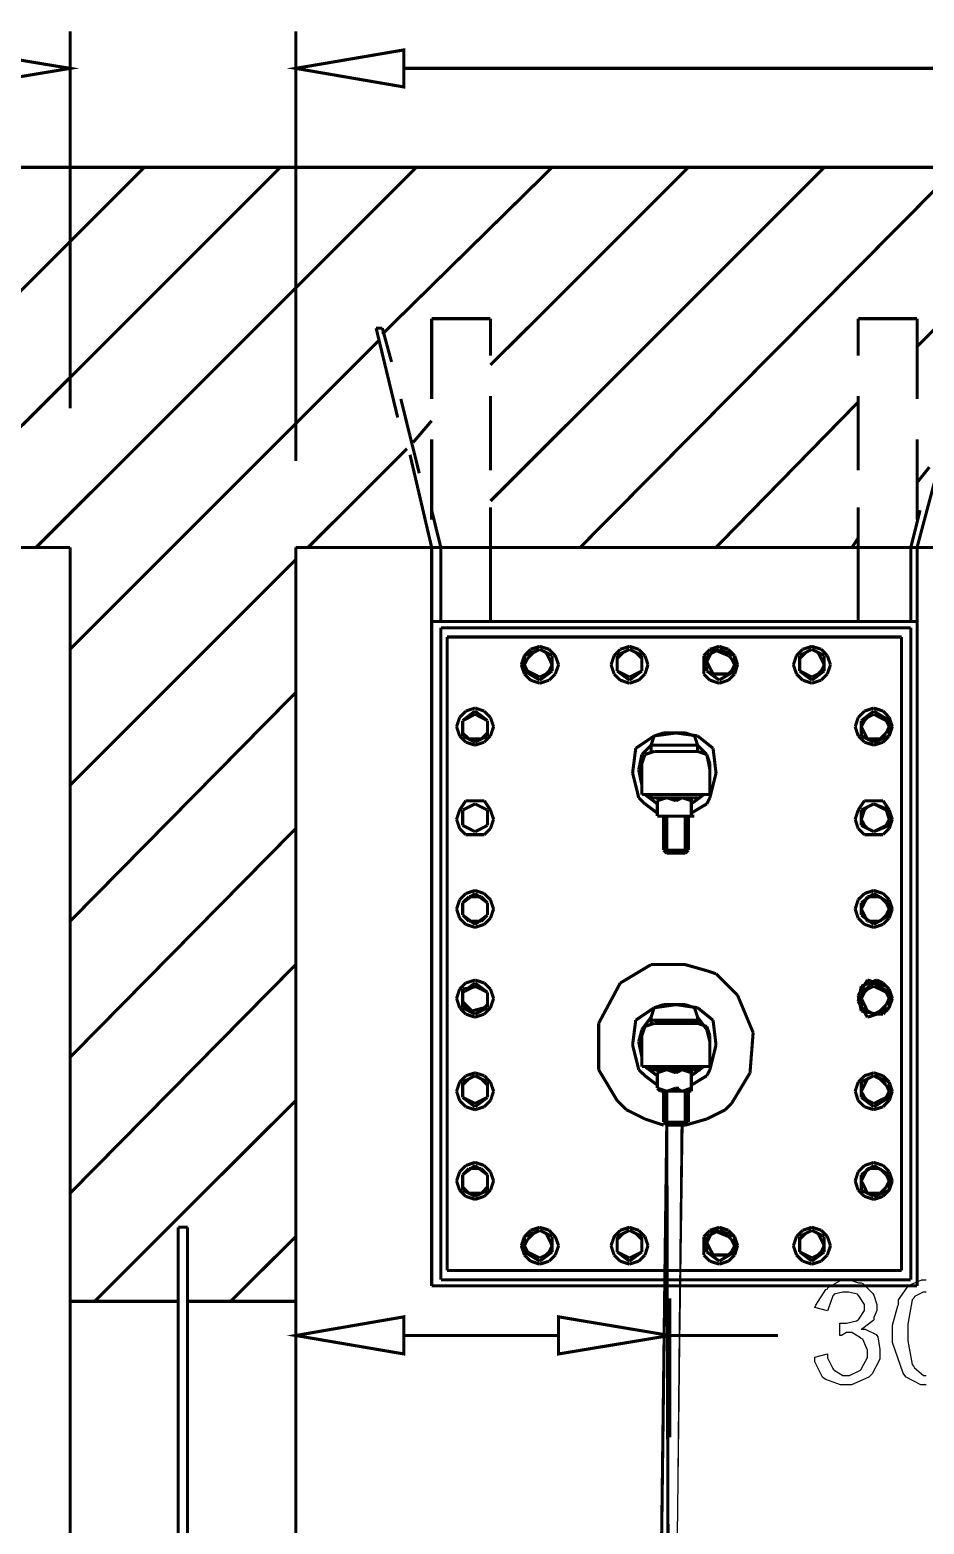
# Model space of a CAD drawing. Header units: metres. Extents: x -593 to 248, y 430 to 1024.
# Drawn here: x -494.22 to -481.96, y 629.73 to 650.23 of the extents above; entities that cross this region are included whole.
import ezdxf

# ---------------------------------------------------------------- set-up
doc = ezdxf.new("R2010")
doc.units = ezdxf.units.M
doc.header["$MEASUREMENT"] = 0
for name, color, linetype in [('C00-00-00-BLACK', 7, 'Continuous'), ('C00-00-FF', 5, 'Continuous'), ('C00-7E-FF', 150, 'Continuous'), ('CFF-00-00', 1, 'Continuous'), ('CFF-7E-00', 30, 'Continuous')]:
    doc.layers.add(name, color=color, linetype=linetype)

msp = doc.modelspace()

# ---------------------------------------------------------------- linework, layer by layer
at = {"layer": 'C00-00-00-BLACK', "const_width": 0.0423}
for points in [[(-534.175, 648.342), (-443.841, 648.342)], [(-497.872, 643.129), (-492.655, 648.342)], [(-496.006, 643.129), (-490.789, 648.342)], [(-494.139, 643.129), (-488.923, 648.342)], [(-489.389, 646.054), (-487.059, 648.342)], [(-487.905, 645.631), (-485.19, 648.342)], [(-487.905, 643.765), (-483.326, 648.342)], [(-486.674, 643.129), (-481.502, 648.342)], [(-482.052, 645.884), (-480.188, 647.75)], [(-488.712, 645.165), (-488.712, 646.266)], [(-488.712, 646.266), (-487.905, 646.266)], [(-487.905, 645.757), (-487.905, 646.266)], [(-482.86, 645.757), (-482.86, 646.266)], [(-482.86, 646.266), (-482.052, 646.266)], [(-482.052, 645.165), (-482.052, 646.266)], [(-489.178, 644.911), (-489.474, 646.137)], [(-489.389, 646.137), (-489.474, 646.137)], [(-489.262, 645.673), (-489.389, 646.137)], [(-493.673, 641.731), (-489.432, 645.97)], [(-488.882, 644.146), (-489.135, 645.165)], [(-487.905, 644.188), (-487.905, 645.207)], [(-484.81, 643.129), (-482.86, 645.122)], [(-482.86, 644.188), (-482.86, 645.207)], [(-488.966, 644.569), (-488.712, 644.866)], [(-490.407, 643.129), (-489.051, 644.484)], [(-488.712, 643.511), (-488.712, 644.612)], [(-482.052, 643.511), (-482.052, 644.612)], [(-488.712, 643.129), (-489.009, 644.4)], [(-482.052, 643.129), (-481.713, 644.4)], [(-482.052, 644.019), (-481.883, 644.23)], [(-488.586, 643.129), (-488.712, 643.638)], [(-487.905, 643.129), (-487.905, 643.68)], [(-482.86, 643.129), (-482.86, 643.68)], [(-482.138, 643.129), (-482.01, 643.638)], [(-482.944, 643.129), (-482.86, 643.257)], [(-528.961, 643.129), (-493.673, 643.129)], [(-493.673, 627.446), (-493.673, 643.129)], [(-490.577, 627.403), (-490.577, 643.129)], [(-490.577, 643.129), (-449.057, 643.129)], [(-488.712, 643.129), (-488.712, 632.999)], [(-488.586, 643.129), (-488.586, 642.111)], [(-487.905, 643.129), (-487.905, 642.111)], [(-482.86, 643.129), (-482.86, 642.111)], [(-482.138, 643.129), (-482.138, 642.111)], [(-482.052, 643.129), (-482.052, 632.999)], [(-493.673, 639.865), (-490.577, 642.961)], [(-488.712, 642.111), (-482.052, 642.111)], [(-488.586, 642.027), (-488.586, 633.083)], [(-488.586, 642.027), (-482.138, 642.027)], [(-482.138, 642.027), (-482.138, 633.083)], [(-488.5, 633.21), (-488.5, 641.9)], [(-488.5, 641.9), (-482.265, 641.9)], [(-487.228, 641.772), (-487.355, 641.731)], [(-487.1, 641.731), (-487.228, 641.772)], [(-485.998, 641.772), (-486.124, 641.731)], [(-485.871, 641.731), (-485.998, 641.772)], [(-484.767, 641.772), (-484.894, 641.731)], [(-484.64, 641.731), (-484.767, 641.772)], [(-483.495, 641.772), (-483.622, 641.731)], [(-483.367, 641.731), (-483.495, 641.772)], [(-482.265, 633.21), (-482.265, 641.9)], [(-487.439, 641.645), (-487.482, 641.518)], [(-487.228, 641.731), (-487.439, 641.645)], [(-487.355, 641.731), (-487.439, 641.645)], [(-487.439, 641.645), (-487.439, 641.434)], [(-487.397, 641.604), (-487.439, 641.518)], [(-487.312, 641.688), (-487.397, 641.604)], [(-487.228, 641.731), (-487.312, 641.688)], [(-487.059, 641.645), (-487.228, 641.731)], [(-487.143, 641.688), (-487.228, 641.731)], [(-487.1, 641.604), (-487.143, 641.688)], [(-487.016, 641.645), (-487.1, 641.731)], [(-487.059, 641.518), (-487.1, 641.604)], [(-487.059, 641.434), (-487.059, 641.645)], [(-486.97, 641.518), (-487.016, 641.645)], [(-486.208, 641.645), (-486.251, 641.518)], [(-486.124, 641.731), (-486.208, 641.645)], [(-485.998, 641.731), (-486.167, 641.645)], [(-486.082, 641.688), (-486.167, 641.604)], [(-486.167, 641.645), (-486.167, 641.434)], [(-486.167, 641.604), (-486.167, 641.518)], [(-485.998, 641.731), (-486.082, 641.688)], [(-485.912, 641.688), (-485.998, 641.731)], [(-485.828, 641.645), (-485.998, 641.731)], [(-485.828, 641.604), (-485.912, 641.688)], [(-485.785, 641.645), (-485.871, 641.731)], [(-485.828, 641.434), (-485.828, 641.645)], [(-485.828, 641.518), (-485.828, 641.604)], [(-485.744, 641.518), (-485.785, 641.645)], [(-484.894, 641.731), (-484.979, 641.645)], [(-484.979, 641.645), (-484.979, 641.518)], [(-484.767, 641.731), (-484.937, 641.645)], [(-484.851, 641.731), (-484.937, 641.561)], [(-484.937, 641.645), (-484.937, 641.434)], [(-484.937, 641.561), (-484.851, 641.392)], [(-484.64, 641.645), (-484.851, 641.731)], [(-484.555, 641.645), (-484.767, 641.731)], [(-484.555, 641.645), (-484.64, 641.731)], [(-484.598, 641.604), (-484.64, 641.645)], [(-484.555, 641.518), (-484.598, 641.604)], [(-484.555, 641.434), (-484.555, 641.645)], [(-484.514, 641.518), (-484.555, 641.645)], [(-483.706, 641.645), (-483.749, 641.518)], [(-483.622, 641.731), (-483.706, 641.645)], [(-483.495, 641.731), (-483.663, 641.645)], [(-483.579, 641.688), (-483.663, 641.604)], [(-483.663, 641.645), (-483.663, 641.434)], [(-483.663, 641.604), (-483.663, 641.518)], [(-483.495, 641.731), (-483.579, 641.688)], [(-483.41, 641.688), (-483.495, 641.731)], [(-483.326, 641.645), (-483.495, 641.731)], [(-483.367, 641.604), (-483.41, 641.688)], [(-483.283, 641.645), (-483.367, 641.731)], [(-483.326, 641.518), (-483.367, 641.604)], [(-483.326, 641.434), (-483.326, 641.645)], [(-483.24, 641.518), (-483.283, 641.645)], [(-487.482, 641.518), (-487.439, 641.392)], [(-487.439, 641.518), (-487.397, 641.434)], [(-487.439, 641.434), (-487.228, 641.308)], [(-487.439, 641.392), (-487.355, 641.308)], [(-487.397, 641.434), (-487.312, 641.392)], [(-487.312, 641.392), (-487.228, 641.349)], [(-487.228, 641.308), (-487.059, 641.434)], [(-487.228, 641.349), (-487.143, 641.392)], [(-487.143, 641.392), (-487.1, 641.434)], [(-487.1, 641.434), (-487.059, 641.518)], [(-487.1, 641.308), (-487.016, 641.392)], [(-487.016, 641.392), (-486.97, 641.518)], [(-486.251, 641.518), (-486.208, 641.392)], [(-486.208, 641.392), (-486.124, 641.308)], [(-486.167, 641.518), (-486.167, 641.434)], [(-486.167, 641.434), (-486.082, 641.392)], [(-486.167, 641.434), (-485.998, 641.308)], [(-486.082, 641.392), (-485.998, 641.349)], [(-485.998, 641.308), (-485.828, 641.434)], [(-485.998, 641.349), (-485.912, 641.392)], [(-485.912, 641.392), (-485.828, 641.434)], [(-485.871, 641.308), (-485.785, 641.392)], [(-485.828, 641.434), (-485.828, 641.518)], [(-485.785, 641.392), (-485.744, 641.518)], [(-484.979, 641.518), (-484.979, 641.392)], [(-484.979, 641.392), (-484.894, 641.308)], [(-484.937, 641.434), (-484.767, 641.308)], [(-484.851, 641.392), (-484.64, 641.392)], [(-484.767, 641.308), (-484.555, 641.434)], [(-484.64, 641.392), (-484.598, 641.434)], [(-484.64, 641.308), (-484.555, 641.392)], [(-484.598, 641.434), (-484.555, 641.518)], [(-484.555, 641.392), (-484.514, 641.518)], [(-483.749, 641.518), (-483.706, 641.392)], [(-483.706, 641.392), (-483.622, 641.308)], [(-483.663, 641.518), (-483.663, 641.434)], [(-483.663, 641.434), (-483.579, 641.392)], [(-483.663, 641.434), (-483.495, 641.308)], [(-483.579, 641.392), (-483.495, 641.349)], [(-483.495, 641.308), (-483.326, 641.434)], [(-483.495, 641.349), (-483.41, 641.392)], [(-483.41, 641.392), (-483.367, 641.434)], [(-483.367, 641.434), (-483.326, 641.518)], [(-483.367, 641.308), (-483.283, 641.392)], [(-483.283, 641.392), (-483.24, 641.518)], [(-493.673, 638), (-490.577, 641.138)], [(-487.355, 641.308), (-487.228, 641.265)], [(-487.228, 641.265), (-487.1, 641.308)], [(-486.124, 641.308), (-485.998, 641.265)], [(-485.998, 641.265), (-485.871, 641.308)], [(-484.894, 641.308), (-484.767, 641.265)], [(-484.767, 641.265), (-484.64, 641.308)], [(-483.622, 641.308), (-483.495, 641.265)], [(-483.495, 641.265), (-483.367, 641.308)], [(-488.328, 640.796), (-488.37, 640.669)], [(-488.244, 640.883), (-488.328, 640.796)], [(-488.117, 640.883), (-488.286, 640.753)], [(-488.201, 640.796), (-488.286, 640.753)], [(-488.286, 640.753), (-488.286, 640.669)], [(-488.286, 640.753), (-488.286, 640.543)], [(-488.117, 640.926), (-488.244, 640.883)], [(-488.117, 640.842), (-488.201, 640.796)], [(-487.99, 640.883), (-488.117, 640.926)], [(-487.947, 640.753), (-488.117, 640.883)], [(-488.031, 640.796), (-488.117, 640.842)], [(-487.947, 640.753), (-488.031, 640.796)], [(-487.905, 640.796), (-487.99, 640.883)], [(-487.947, 640.669), (-487.947, 640.753)], [(-487.947, 640.543), (-487.947, 640.753)], [(-487.862, 640.669), (-487.905, 640.796)], [(-482.86, 640.796), (-482.901, 640.669)], [(-482.774, 640.883), (-482.86, 640.796)], [(-482.645, 640.883), (-482.817, 640.753)], [(-482.774, 640.753), (-482.817, 640.669)], [(-482.817, 640.753), (-482.817, 640.543)], [(-482.645, 640.926), (-482.774, 640.883)], [(-482.733, 640.796), (-482.774, 640.753)], [(-482.645, 640.842), (-482.733, 640.796)], [(-482.518, 640.883), (-482.645, 640.926)], [(-482.434, 640.753), (-482.645, 640.883)], [(-482.561, 640.796), (-482.645, 640.842)], [(-482.475, 640.753), (-482.561, 640.796)], [(-482.434, 640.796), (-482.518, 640.883)], [(-482.434, 640.669), (-482.475, 640.753)], [(-482.391, 640.669), (-482.434, 640.796)], [(-482.434, 640.543), (-482.434, 640.753)], [(-488.37, 640.669), (-488.328, 640.543)], [(-488.328, 640.543), (-488.244, 640.457)], [(-488.286, 640.669), (-488.286, 640.584)], [(-488.286, 640.584), (-488.201, 640.5)], [(-488.286, 640.543), (-488.117, 640.457)], [(-488.117, 640.457), (-487.947, 640.543)], [(-488.031, 640.5), (-487.947, 640.584)], [(-487.99, 640.457), (-487.905, 640.543)], [(-487.947, 640.584), (-487.947, 640.669)], [(-487.905, 640.543), (-487.862, 640.669)], [(-485.659, 640.543), (-485.912, 640.373)], [(-485.659, 640.543), (-485.701, 640.416)], [(-485.36, 640.584), (-485.659, 640.543)], [(-485.529, 640.584), (-485.659, 640.543)], [(-485.529, 640.584), (-485.233, 640.584)], [(-485.063, 640.543), (-485.36, 640.584)], [(-485.106, 640.543), (-485.233, 640.584)], [(-485.063, 640.416), (-485.106, 640.543)], [(-484.851, 640.373), (-485.063, 640.543)], [(-482.901, 640.669), (-482.86, 640.543)], [(-482.86, 640.543), (-482.774, 640.457)], [(-482.817, 640.669), (-482.774, 640.584)], [(-482.817, 640.543), (-482.645, 640.457)], [(-482.774, 640.584), (-482.733, 640.5)], [(-482.645, 640.457), (-482.434, 640.543)], [(-482.561, 640.5), (-482.475, 640.584)], [(-482.518, 640.457), (-482.434, 640.543)], [(-482.475, 640.584), (-482.434, 640.669)], [(-482.434, 640.543), (-482.391, 640.669)], [(-488.244, 640.457), (-488.117, 640.416)], [(-488.201, 640.5), (-488.117, 640.5)], [(-488.117, 640.5), (-488.031, 640.5)], [(-488.117, 640.416), (-487.99, 640.457)], [(-485.912, 640.373), (-485.955, 640.034)], [(-485.701, 640.416), (-485.828, 640.288)], [(-485.659, 640.33), (-485.785, 640.288)], [(-485.701, 640.416), (-485.063, 640.416)], [(-485.701, 640.33), (-485.701, 640.416)], [(-485.659, 640.33), (-485.063, 640.33)], [(-484.937, 640.288), (-485.063, 640.416)], [(-485.063, 640.33), (-485.063, 640.416)], [(-484.937, 640.288), (-485.063, 640.33)], [(-484.81, 640.034), (-484.851, 640.373)], [(-482.774, 640.457), (-482.645, 640.416)], [(-482.733, 640.5), (-482.645, 640.5)], [(-482.645, 640.5), (-482.561, 640.5)], [(-482.645, 640.416), (-482.518, 640.457)], [(-485.828, 640.288), (-485.871, 640.077)], [(-485.785, 640.288), (-485.828, 640.161)], [(-485.828, 639.738), (-485.828, 640.161)], [(-484.894, 640.161), (-484.937, 640.288)], [(-484.894, 640.077), (-484.937, 640.288)], [(-484.894, 639.738), (-484.894, 640.161)], [(-485.955, 640.034), (-485.871, 639.695)], [(-485.871, 640.077), (-485.828, 639.865)], [(-484.894, 639.865), (-484.894, 640.077)], [(-484.894, 639.695), (-484.81, 640.034)], [(-485.828, 639.738), (-484.894, 639.738)], [(-485.785, 639.738), (-485.616, 639.611)], [(-485.701, 639.695), (-485.701, 639.738)], [(-485.149, 639.611), (-484.979, 639.738)], [(-485.021, 639.695), (-485.021, 639.738)], [(-488.328, 639.526), (-488.37, 639.399)], [(-488.244, 639.654), (-488.328, 639.526)], [(-488.117, 639.611), (-488.286, 639.526)], [(-488.201, 639.568), (-488.286, 639.526)], [(-488.286, 639.526), (-488.286, 639.399)], [(-488.286, 639.526), (-488.286, 639.315)], [(-488.117, 639.654), (-488.244, 639.654)], [(-488.117, 639.611), (-488.201, 639.568)], [(-487.99, 639.654), (-488.117, 639.654)], [(-488.031, 639.568), (-488.117, 639.611)], [(-487.947, 639.526), (-488.117, 639.611)], [(-487.947, 639.526), (-488.031, 639.568)], [(-487.905, 639.526), (-487.99, 639.654)], [(-487.947, 639.399), (-487.947, 639.526)], [(-487.947, 639.315), (-487.947, 639.526)], [(-487.862, 639.399), (-487.905, 639.526)], [(-485.871, 639.695), (-485.785, 639.611)], [(-485.785, 639.611), (-485.616, 639.484)], [(-485.701, 639.695), (-485.021, 639.695)], [(-485.486, 639.695), (-485.616, 639.654)], [(-485.616, 639.654), (-485.574, 639.695)], [(-485.616, 639.442), (-485.616, 639.654)], [(-485.36, 639.654), (-485.486, 639.695)], [(-485.276, 639.695), (-485.36, 639.654)], [(-485.149, 639.654), (-485.276, 639.695)], [(-485.149, 639.695), (-485.149, 639.654)], [(-485.149, 639.654), (-485.149, 639.442)], [(-485.149, 639.484), (-484.937, 639.611)], [(-484.937, 639.611), (-484.894, 639.695)], [(-482.86, 639.526), (-482.901, 639.399)], [(-482.774, 639.654), (-482.86, 639.526)], [(-482.645, 639.611), (-482.817, 639.526)], [(-482.817, 639.526), (-482.817, 639.315)], [(-482.774, 639.526), (-482.817, 639.399)], [(-482.645, 639.654), (-482.774, 639.654)], [(-482.733, 639.568), (-482.774, 639.526)], [(-482.645, 639.611), (-482.733, 639.568)], [(-482.518, 639.654), (-482.645, 639.654)], [(-482.434, 639.526), (-482.645, 639.611)], [(-482.561, 639.568), (-482.645, 639.611)], [(-482.475, 639.526), (-482.561, 639.568)], [(-482.434, 639.526), (-482.518, 639.654)], [(-482.434, 639.399), (-482.475, 639.526)], [(-482.391, 639.399), (-482.434, 639.526)], [(-482.434, 639.315), (-482.434, 639.526)], [(-488.37, 639.399), (-488.328, 639.272)], [(-488.286, 639.399), (-488.286, 639.315)], [(-488.286, 639.315), (-488.201, 639.272)], [(-488.286, 639.315), (-488.117, 639.229)], [(-488.117, 639.229), (-487.947, 639.315)], [(-488.031, 639.272), (-487.947, 639.315)], [(-487.947, 639.315), (-487.947, 639.399)], [(-487.905, 639.272), (-487.862, 639.399)], [(-485.616, 639.442), (-485.486, 639.442)], [(-485.616, 639.442), (-485.574, 639.442)], [(-485.574, 639.442), (-485.149, 639.442)], [(-485.529, 638.976), (-485.529, 639.442)], [(-485.486, 639.442), (-485.36, 639.442)], [(-485.486, 638.976), (-485.486, 639.442)], [(-485.36, 639.442), (-485.276, 639.442)], [(-485.276, 639.442), (-485.149, 639.442)], [(-485.233, 638.976), (-485.233, 639.442)], [(-485.19, 638.976), (-485.19, 639.442)], [(-485.149, 639.442), (-485.106, 639.442)], [(-482.901, 639.399), (-482.86, 639.272)], [(-482.817, 639.399), (-482.774, 639.315)], [(-482.817, 639.315), (-482.645, 639.229)], [(-482.774, 639.315), (-482.733, 639.272)], [(-482.645, 639.229), (-482.434, 639.315)], [(-482.561, 639.272), (-482.475, 639.315)], [(-482.475, 639.315), (-482.434, 639.399)], [(-482.434, 639.272), (-482.391, 639.399)], [(-493.673, 636.134), (-490.577, 639.272)], [(-488.328, 639.272), (-488.244, 639.188)], [(-488.244, 639.188), (-488.117, 639.188)], [(-488.201, 639.272), (-488.117, 639.229)], [(-488.117, 639.229), (-488.031, 639.272)], [(-488.117, 639.188), (-487.99, 639.188)], [(-487.99, 639.188), (-487.905, 639.272)], [(-482.86, 639.272), (-482.774, 639.188)], [(-482.774, 639.188), (-482.645, 639.188)], [(-482.733, 639.272), (-482.645, 639.229)], [(-482.645, 639.229), (-482.561, 639.272)], [(-482.645, 639.188), (-482.518, 639.188)], [(-482.518, 639.188), (-482.434, 639.272)], [(-485.19, 638.976), (-485.529, 638.976)], [(-485.529, 638.976), (-485.486, 638.933)], [(-485.486, 638.933), (-485.233, 638.933)], [(-485.233, 638.933), (-485.19, 638.976)], [(-488.328, 638.297), (-488.37, 638.168)], [(-488.244, 638.381), (-488.328, 638.297)], [(-488.117, 638.381), (-488.286, 638.254)], [(-488.201, 638.338), (-488.286, 638.254)], [(-488.117, 638.423), (-488.244, 638.381)], [(-488.117, 638.338), (-488.201, 638.338)], [(-487.99, 638.381), (-488.117, 638.423)], [(-487.947, 638.254), (-488.117, 638.381)], [(-488.031, 638.338), (-488.117, 638.338)], [(-487.947, 638.254), (-488.031, 638.338)], [(-487.905, 638.297), (-487.99, 638.381)], [(-487.862, 638.168), (-487.905, 638.297)], [(-482.86, 638.297), (-482.901, 638.168)], [(-482.774, 638.381), (-482.86, 638.297)], [(-482.645, 638.381), (-482.817, 638.254)], [(-482.645, 638.423), (-482.774, 638.381)], [(-482.733, 638.338), (-482.774, 638.254)], [(-482.645, 638.338), (-482.733, 638.338)], [(-482.518, 638.381), (-482.645, 638.423)], [(-482.434, 638.254), (-482.645, 638.381)], [(-482.561, 638.338), (-482.645, 638.338)], [(-482.475, 638.254), (-482.561, 638.338)], [(-482.434, 638.297), (-482.518, 638.381)], [(-482.391, 638.168), (-482.434, 638.297)], [(-488.37, 638.168), (-488.328, 638.042)], [(-488.286, 638.254), (-488.286, 638.084)], [(-488.286, 638.254), (-488.286, 638.168)], [(-488.286, 638.168), (-488.286, 638.084)], [(-488.286, 638.084), (-488.117, 637.958)], [(-488.286, 638.084), (-488.201, 638)], [(-488.117, 637.958), (-487.947, 638.084)], [(-488.031, 638), (-487.947, 638.084)], [(-487.947, 638.084), (-487.947, 638.254)], [(-487.947, 638.168), (-487.947, 638.254)], [(-487.947, 638.084), (-487.947, 638.168)], [(-487.905, 638.042), (-487.862, 638.168)], [(-482.901, 638.168), (-482.86, 638.042)], [(-482.817, 638.254), (-482.817, 638.084)], [(-482.774, 638.254), (-482.817, 638.168)], [(-482.817, 638.168), (-482.774, 638.084)], [(-482.817, 638.084), (-482.645, 637.958)], [(-482.774, 638.084), (-482.733, 638)], [(-482.645, 637.958), (-482.434, 638.084)], [(-482.561, 638), (-482.475, 638.084)], [(-482.434, 638.168), (-482.475, 638.254)], [(-482.475, 638.084), (-482.434, 638.168)], [(-482.434, 638.084), (-482.434, 638.254)], [(-482.434, 638.042), (-482.391, 638.168)], [(-488.328, 638.042), (-488.244, 637.958)], [(-488.244, 637.958), (-488.117, 637.915)], [(-488.201, 638), (-488.117, 638)], [(-488.117, 638), (-488.031, 638)], [(-488.117, 637.915), (-487.99, 637.958)], [(-487.99, 637.958), (-487.905, 638.042)], [(-482.86, 638.042), (-482.774, 637.958)], [(-482.774, 637.958), (-482.645, 637.915)], [(-482.733, 638), (-482.645, 638)], [(-482.645, 638), (-482.561, 638)], [(-482.645, 637.915), (-482.518, 637.958)], [(-482.518, 637.958), (-482.434, 638.042)], [(-493.673, 634.269), (-490.577, 637.406)], [(-485.701, 637.406), (-486.124, 637.153)], [(-485.529, 637.406), (-485.701, 637.406)], [(-485.233, 637.406), (-485.529, 637.406)], [(-484.937, 637.322), (-485.233, 637.406)], [(-484.81, 637.28), (-484.937, 637.322)], [(-484.514, 636.983), (-484.81, 637.28)], [(-488.328, 637.069), (-488.37, 636.942)], [(-488.328, 637.069), (-488.37, 636.942)], [(-488.244, 637.153), (-488.328, 637.069)], [(-488.244, 637.153), (-488.328, 637.069)], [(-488.117, 637.153), (-488.286, 637.026)], [(-488.117, 637.153), (-488.286, 637.026)], [(-488.074, 637.11), (-488.286, 637.069)], [(-488.286, 637.069), (-488.286, 636.899)], [(-488.201, 637.069), (-488.286, 637.026)], [(-488.117, 637.195), (-488.244, 637.153)], [(-488.117, 637.195), (-488.244, 637.153)], [(-488.117, 637.11), (-488.201, 637.069)], [(-487.99, 637.153), (-488.117, 637.195)], [(-487.99, 637.153), (-488.117, 637.195)], [(-487.947, 637.026), (-488.117, 637.153)], [(-487.947, 637.026), (-488.117, 637.153)], [(-488.031, 637.069), (-488.117, 637.11)], [(-488.031, 637.069), (-488.074, 637.11)], [(-487.947, 637.026), (-488.031, 637.069)], [(-487.947, 637.026), (-488.031, 637.069)], [(-487.905, 637.069), (-487.99, 637.153)], [(-487.905, 637.069), (-487.99, 637.153)], [(-487.862, 636.942), (-487.905, 637.069)], [(-487.862, 636.942), (-487.905, 637.069)], [(-486.124, 637.153), (-486.421, 636.6)], [(-482.733, 637.195), (-482.86, 636.983)], [(-482.817, 637.11), (-482.86, 636.899)], [(-482.602, 637.195), (-482.817, 637.11)], [(-482.645, 637.153), (-482.817, 637.026)], [(-482.645, 637.153), (-482.817, 637.026)], [(-482.733, 637.069), (-482.774, 637.026)], [(-482.733, 637.069), (-482.774, 637.026)], [(-482.475, 637.11), (-482.733, 637.195)], [(-482.645, 637.11), (-482.733, 637.069)], [(-482.645, 637.11), (-482.733, 637.069)], [(-482.434, 637.026), (-482.645, 637.153)], [(-482.434, 637.026), (-482.645, 637.153)], [(-482.561, 637.069), (-482.645, 637.11)], [(-482.561, 637.069), (-482.645, 637.11)], [(-482.518, 637.153), (-482.602, 637.195)], [(-482.475, 637.026), (-482.561, 637.069)], [(-482.475, 637.026), (-482.561, 637.069)], [(-482.434, 637.069), (-482.518, 637.153)], [(-482.434, 637.069), (-482.475, 637.11)], [(-482.391, 636.942), (-482.434, 637.069)], [(-482.391, 636.942), (-482.434, 637.069)], [(-488.37, 636.942), (-488.328, 636.814)], [(-488.37, 636.942), (-488.328, 636.814)], [(-488.286, 637.026), (-488.286, 636.942)], [(-488.286, 637.026), (-488.286, 636.814)], [(-488.286, 637.026), (-488.286, 636.814)], [(-488.286, 636.942), (-488.286, 636.857)], [(-488.286, 636.899), (-488.158, 636.769)], [(-488.286, 636.857), (-488.201, 636.769)], [(-488.031, 636.769), (-487.947, 636.857)], [(-487.99, 636.814), (-487.947, 636.857)], [(-487.947, 636.942), (-487.947, 637.026)], [(-487.947, 636.942), (-487.947, 637.026)], [(-487.947, 636.814), (-487.947, 637.026)], [(-487.947, 636.814), (-487.947, 637.026)], [(-487.947, 636.857), (-487.947, 636.942)], [(-487.947, 636.857), (-487.947, 636.942)], [(-487.905, 636.814), (-487.862, 636.942)], [(-487.905, 636.814), (-487.862, 636.942)], [(-485.36, 636.857), (-485.659, 636.814)], [(-485.529, 636.857), (-485.659, 636.814)], [(-485.529, 636.857), (-485.233, 636.857)], [(-485.063, 636.814), (-485.36, 636.857)], [(-485.106, 636.814), (-485.233, 636.857)], [(-484.301, 636.473), (-484.514, 636.983)], [(-482.86, 636.983), (-482.817, 636.769)], [(-482.86, 636.899), (-482.733, 636.684)], [(-482.774, 637.026), (-482.817, 636.942)], [(-482.774, 637.026), (-482.817, 636.942)], [(-482.817, 637.026), (-482.817, 636.814)], [(-482.817, 637.026), (-482.817, 636.814)], [(-482.817, 636.942), (-482.774, 636.857)], [(-482.817, 636.942), (-482.774, 636.857)], [(-482.774, 636.857), (-482.733, 636.769)], [(-482.774, 636.857), (-482.733, 636.769)], [(-482.561, 636.769), (-482.475, 636.857)], [(-482.561, 636.769), (-482.475, 636.857)], [(-482.434, 636.942), (-482.475, 637.026)], [(-482.434, 636.942), (-482.475, 637.026)], [(-482.475, 636.857), (-482.434, 636.942)], [(-482.475, 636.857), (-482.434, 636.942)], [(-482.434, 636.814), (-482.434, 637.026)], [(-482.434, 636.814), (-482.434, 637.026)], [(-482.434, 636.814), (-482.391, 636.942)], [(-482.434, 636.814), (-482.391, 636.942)], [(-488.328, 636.814), (-488.244, 636.727)], [(-488.328, 636.814), (-488.244, 636.727)], [(-488.286, 636.814), (-488.117, 636.727)], [(-488.286, 636.814), (-488.117, 636.727)], [(-488.244, 636.727), (-488.117, 636.684)], [(-488.244, 636.727), (-488.117, 636.684)], [(-488.201, 636.769), (-488.117, 636.727)], [(-488.158, 636.769), (-487.99, 636.814)], [(-488.117, 636.727), (-487.947, 636.814)], [(-488.117, 636.727), (-487.947, 636.814)], [(-488.117, 636.727), (-488.031, 636.769)], [(-488.117, 636.684), (-487.99, 636.727)], [(-488.117, 636.684), (-487.99, 636.727)], [(-487.99, 636.727), (-487.905, 636.814)], [(-487.99, 636.727), (-487.905, 636.814)], [(-485.912, 636.643), (-485.955, 636.304)], [(-485.659, 636.814), (-485.912, 636.643)], [(-485.701, 636.684), (-485.828, 636.515)], [(-485.659, 636.814), (-485.701, 636.684)], [(-485.701, 636.6), (-485.701, 636.684)], [(-485.701, 636.643), (-485.063, 636.643)], [(-485.063, 636.684), (-485.106, 636.814)], [(-484.851, 636.643), (-485.063, 636.814)], [(-484.937, 636.515), (-485.063, 636.684)], [(-485.063, 636.6), (-485.063, 636.684)], [(-484.81, 636.304), (-484.851, 636.643)], [(-482.817, 636.814), (-482.645, 636.727)], [(-482.817, 636.814), (-482.645, 636.727)], [(-482.817, 636.769), (-482.602, 636.727)], [(-482.733, 636.684), (-482.475, 636.769)], [(-482.733, 636.769), (-482.645, 636.727)], [(-482.733, 636.769), (-482.645, 636.727)], [(-482.645, 636.727), (-482.434, 636.814)], [(-482.645, 636.727), (-482.434, 636.814)], [(-482.645, 636.727), (-482.561, 636.769)], [(-482.645, 636.727), (-482.561, 636.769)], [(-482.602, 636.727), (-482.518, 636.727)], [(-482.518, 636.727), (-482.434, 636.814)], [(-482.475, 636.769), (-482.434, 636.814)], [(-486.421, 636.6), (-486.421, 635.965)], [(-485.828, 636.515), (-485.871, 636.346)], [(-485.785, 636.557), (-485.828, 636.431)], [(-485.828, 636.007), (-485.828, 636.431)], [(-485.659, 636.6), (-485.785, 636.557)], [(-485.659, 636.6), (-485.063, 636.6)], [(-484.937, 636.557), (-485.063, 636.6)], [(-484.894, 636.431), (-484.937, 636.557)], [(-484.894, 636.346), (-484.937, 636.515)], [(-484.894, 636.007), (-484.894, 636.431)], [(-484.344, 635.922), (-484.301, 636.473)], [(-485.955, 636.304), (-485.871, 635.965)], [(-485.871, 636.346), (-485.828, 636.134)], [(-484.894, 636.134), (-484.894, 636.346)], [(-484.894, 635.965), (-484.81, 636.304)], [(-488.244, 635.881), (-488.328, 635.795)], [(-488.117, 635.881), (-488.286, 635.795)], [(-488.201, 635.838), (-488.286, 635.753)], [(-488.117, 635.922), (-488.244, 635.881)], [(-488.117, 635.881), (-488.201, 635.838)], [(-487.99, 635.881), (-488.117, 635.922)], [(-487.947, 635.795), (-488.117, 635.881)], [(-488.031, 635.838), (-488.117, 635.881)], [(-487.947, 635.753), (-488.031, 635.838)], [(-487.905, 635.795), (-487.99, 635.881)], [(-486.421, 635.965), (-486.167, 635.542)], [(-485.871, 635.965), (-485.785, 635.881)], [(-485.828, 636.007), (-484.894, 636.007)], [(-485.785, 636.007), (-485.616, 635.881)], [(-485.785, 635.881), (-485.616, 635.753)], [(-485.701, 635.965), (-485.701, 636.007)], [(-485.701, 635.965), (-485.021, 635.965)], [(-485.486, 635.965), (-485.616, 635.922)], [(-485.616, 635.922), (-485.574, 635.965)], [(-485.616, 635.711), (-485.616, 635.922)], [(-485.36, 635.922), (-485.486, 635.965)], [(-485.276, 635.965), (-485.36, 635.922)], [(-485.149, 635.922), (-485.276, 635.965)], [(-485.149, 635.881), (-484.979, 636.007)], [(-485.149, 635.965), (-485.149, 635.922)], [(-485.149, 635.922), (-485.149, 635.711)], [(-485.149, 635.753), (-484.937, 635.881)], [(-485.021, 635.965), (-485.021, 636.007)], [(-484.937, 635.881), (-484.894, 635.965)], [(-484.598, 635.499), (-484.344, 635.922)], [(-482.774, 635.881), (-482.86, 635.795)], [(-482.645, 635.881), (-482.817, 635.795)], [(-482.645, 635.922), (-482.774, 635.881)], [(-482.733, 635.838), (-482.774, 635.753)], [(-482.645, 635.881), (-482.733, 635.838)], [(-482.518, 635.881), (-482.645, 635.922)], [(-482.561, 635.838), (-482.645, 635.881)], [(-482.434, 635.795), (-482.645, 635.881)], [(-482.475, 635.753), (-482.561, 635.838)], [(-482.434, 635.795), (-482.518, 635.881)], [(-488.328, 635.795), (-488.37, 635.668)], [(-488.37, 635.668), (-488.328, 635.542)], [(-488.286, 635.795), (-488.286, 635.584)], [(-488.286, 635.753), (-488.286, 635.668)], [(-488.286, 635.668), (-488.286, 635.584)], [(-487.947, 635.584), (-487.947, 635.795)], [(-487.947, 635.668), (-487.947, 635.753)], [(-487.947, 635.584), (-487.947, 635.668)], [(-487.862, 635.668), (-487.905, 635.795)], [(-487.905, 635.542), (-487.862, 635.668)], [(-485.616, 635.711), (-485.486, 635.668)], [(-485.574, 635.668), (-485.616, 635.711)], [(-485.574, 635.668), (-485.149, 635.668)], [(-485.529, 635.245), (-485.529, 635.668)], [(-485.486, 635.668), (-485.36, 635.711)], [(-485.486, 635.245), (-485.486, 635.668)], [(-485.36, 635.711), (-485.317, 635.711)], [(-485.36, 635.711), (-485.276, 635.668)], [(-485.276, 635.668), (-485.149, 635.711)], [(-485.233, 635.245), (-485.233, 635.668)], [(-485.19, 635.245), (-485.19, 635.668)], [(-485.149, 635.711), (-485.149, 635.668)], [(-482.86, 635.795), (-482.901, 635.668)], [(-482.901, 635.668), (-482.86, 635.542)], [(-482.817, 635.795), (-482.817, 635.584)], [(-482.774, 635.753), (-482.817, 635.668)], [(-482.817, 635.668), (-482.774, 635.584)], [(-482.434, 635.668), (-482.475, 635.753)], [(-482.475, 635.584), (-482.434, 635.668)], [(-482.391, 635.668), (-482.434, 635.795)], [(-482.434, 635.584), (-482.434, 635.795)], [(-482.434, 635.542), (-482.391, 635.668)], [(-493.334, 632.787), (-490.577, 635.542)], [(-488.328, 635.542), (-488.244, 635.456)], [(-488.286, 635.584), (-488.117, 635.456)], [(-488.286, 635.584), (-488.201, 635.542)], [(-488.244, 635.456), (-488.117, 635.415)], [(-488.201, 635.542), (-488.117, 635.499)], [(-488.117, 635.456), (-487.947, 635.584)], [(-488.117, 635.499), (-488.031, 635.542)], [(-488.117, 635.415), (-487.99, 635.456)], [(-488.031, 635.542), (-487.947, 635.584)], [(-487.99, 635.456), (-487.905, 635.542)], [(-486.167, 635.542), (-486.04, 635.415)], [(-486.04, 635.415), (-485.785, 635.288)], [(-484.937, 635.288), (-484.683, 635.415)], [(-484.683, 635.415), (-484.598, 635.499)], [(-482.86, 635.542), (-482.774, 635.456)], [(-482.817, 635.584), (-482.645, 635.456)], [(-482.774, 635.584), (-482.733, 635.542)], [(-482.774, 635.456), (-482.645, 635.415)], [(-482.733, 635.542), (-482.645, 635.499)], [(-482.645, 635.456), (-482.434, 635.584)], [(-482.645, 635.499), (-482.561, 635.542)], [(-482.645, 635.415), (-482.518, 635.456)], [(-482.561, 635.542), (-482.475, 635.584)], [(-482.518, 635.456), (-482.434, 635.542)], [(-485.785, 635.288), (-485.529, 635.203)], [(-485.19, 635.245), (-485.529, 635.245)], [(-485.529, 635.245), (-485.486, 635.203)], [(-485.486, 635.203), (-485.233, 635.203)], [(-485.276, 635.203), (-485.486, 635.203)], [(-485.233, 635.203), (-484.937, 635.288)], [(-485.233, 635.203), (-485.19, 635.245)], [(-488.244, 634.65), (-488.328, 634.565)], [(-488.117, 634.65), (-488.286, 634.523)], [(-488.201, 634.608), (-488.286, 634.523)], [(-488.117, 634.693), (-488.244, 634.65)], [(-488.117, 634.608), (-488.201, 634.608)], [(-487.99, 634.65), (-488.117, 634.693)], [(-487.947, 634.523), (-488.117, 634.65)], [(-488.031, 634.608), (-488.117, 634.608)], [(-487.947, 634.523), (-488.031, 634.608)], [(-487.905, 634.565), (-487.99, 634.65)], [(-482.774, 634.65), (-482.86, 634.565)], [(-482.645, 634.65), (-482.817, 634.523)], [(-482.645, 634.693), (-482.774, 634.65)], [(-482.733, 634.608), (-482.774, 634.523)], [(-482.645, 634.608), (-482.733, 634.608)], [(-482.518, 634.65), (-482.645, 634.693)], [(-482.434, 634.523), (-482.645, 634.65)], [(-482.561, 634.608), (-482.645, 634.608)], [(-482.475, 634.523), (-482.561, 634.608)], [(-482.434, 634.565), (-482.518, 634.65)], [(-488.328, 634.565), (-488.37, 634.438)], [(-488.37, 634.438), (-488.328, 634.311)], [(-488.286, 634.523), (-488.286, 634.438)], [(-488.286, 634.523), (-488.286, 634.311)], [(-488.286, 634.438), (-488.286, 634.354)], [(-487.947, 634.438), (-487.947, 634.523)], [(-487.947, 634.311), (-487.947, 634.523)], [(-487.947, 634.354), (-487.947, 634.438)], [(-487.862, 634.438), (-487.905, 634.565)], [(-487.905, 634.311), (-487.862, 634.438)], [(-482.86, 634.565), (-482.901, 634.438)], [(-482.901, 634.438), (-482.86, 634.311)], [(-482.817, 634.523), (-482.817, 634.311)], [(-482.774, 634.523), (-482.817, 634.438)], [(-482.817, 634.438), (-482.774, 634.354)], [(-482.434, 634.438), (-482.475, 634.523)], [(-482.475, 634.354), (-482.434, 634.438)], [(-482.391, 634.438), (-482.434, 634.565)], [(-482.434, 634.311), (-482.434, 634.523)], [(-482.434, 634.311), (-482.391, 634.438)], [(-488.328, 634.311), (-488.244, 634.227)], [(-488.286, 634.354), (-488.201, 634.269)], [(-488.286, 634.311), (-488.117, 634.227)], [(-488.244, 634.227), (-488.117, 634.184)], [(-488.201, 634.269), (-488.117, 634.269)], [(-488.117, 634.227), (-487.947, 634.311)], [(-488.117, 634.269), (-488.031, 634.269)], [(-488.117, 634.184), (-487.99, 634.227)], [(-488.031, 634.269), (-487.947, 634.354)], [(-487.99, 634.227), (-487.905, 634.311)], [(-482.86, 634.311), (-482.774, 634.227)], [(-482.817, 634.311), (-482.645, 634.227)], [(-482.774, 634.354), (-482.733, 634.269)], [(-482.774, 634.227), (-482.645, 634.184)], [(-482.733, 634.269), (-482.645, 634.269)], [(-482.645, 634.227), (-482.434, 634.311)], [(-482.645, 634.269), (-482.561, 634.269)], [(-482.645, 634.184), (-482.518, 634.227)], [(-482.561, 634.269), (-482.475, 634.354)], [(-482.518, 634.227), (-482.434, 634.311)], [(-492.189, 633.803), (-492.189, 598.579)], [(-492.189, 633.803), (-492.061, 633.803)], [(-492.061, 633.803), (-492.061, 598.579)], [(-487.355, 633.761), (-487.439, 633.676)], [(-487.228, 633.761), (-487.439, 633.676)], [(-487.228, 633.803), (-487.355, 633.761)], [(-487.228, 633.761), (-487.312, 633.719)], [(-487.1, 633.761), (-487.228, 633.803)], [(-487.143, 633.719), (-487.228, 633.761)], [(-487.059, 633.676), (-487.228, 633.761)], [(-487.016, 633.676), (-487.1, 633.761)], [(-486.124, 633.761), (-486.208, 633.676)], [(-485.998, 633.761), (-486.167, 633.676)], [(-485.998, 633.803), (-486.124, 633.761)], [(-485.998, 633.761), (-486.082, 633.719)], [(-485.871, 633.761), (-485.998, 633.803)], [(-485.828, 633.676), (-485.998, 633.761)], [(-485.912, 633.719), (-485.998, 633.761)], [(-485.785, 633.676), (-485.871, 633.761)], [(-484.894, 633.761), (-484.979, 633.676)], [(-484.851, 633.761), (-484.937, 633.592)], [(-484.767, 633.761), (-484.937, 633.676)], [(-484.767, 633.803), (-484.894, 633.761)], [(-484.64, 633.676), (-484.851, 633.761)], [(-484.64, 633.761), (-484.767, 633.803)], [(-484.555, 633.676), (-484.767, 633.761)], [(-484.555, 633.676), (-484.64, 633.761)], [(-483.622, 633.761), (-483.706, 633.676)], [(-483.495, 633.761), (-483.663, 633.676)], [(-483.495, 633.803), (-483.622, 633.761)], [(-483.495, 633.761), (-483.579, 633.719)], [(-483.367, 633.761), (-483.495, 633.803)], [(-483.326, 633.676), (-483.495, 633.761)], [(-483.41, 633.719), (-483.495, 633.761)], [(-483.283, 633.676), (-483.367, 633.761)], [(-491.468, 632.787), (-490.577, 633.676)], [(-487.439, 633.676), (-487.482, 633.549)], [(-487.439, 633.676), (-487.439, 633.465)], [(-487.397, 633.635), (-487.439, 633.549)], [(-487.312, 633.719), (-487.397, 633.635)], [(-487.1, 633.635), (-487.143, 633.719)], [(-487.059, 633.549), (-487.1, 633.635)], [(-487.059, 633.465), (-487.059, 633.676)], [(-486.97, 633.549), (-487.016, 633.676)], [(-486.208, 633.676), (-486.251, 633.549)], [(-486.082, 633.719), (-486.167, 633.635)], [(-486.167, 633.676), (-486.167, 633.465)], [(-486.167, 633.635), (-486.167, 633.549)], [(-485.828, 633.635), (-485.912, 633.719)], [(-485.828, 633.465), (-485.828, 633.676)], [(-485.828, 633.549), (-485.828, 633.635)], [(-485.744, 633.549), (-485.785, 633.676)], [(-484.979, 633.676), (-484.979, 633.549)], [(-484.937, 633.676), (-484.937, 633.465)], [(-484.937, 633.592), (-484.851, 633.422)], [(-484.598, 633.635), (-484.64, 633.676)], [(-484.555, 633.549), (-484.598, 633.635)], [(-484.514, 633.549), (-484.555, 633.676)], [(-484.555, 633.465), (-484.555, 633.676)], [(-483.706, 633.676), (-483.749, 633.549)], [(-483.579, 633.719), (-483.663, 633.635)], [(-483.663, 633.676), (-483.663, 633.465)], [(-483.663, 633.635), (-483.663, 633.549)], [(-483.367, 633.635), (-483.41, 633.719)], [(-483.326, 633.549), (-483.367, 633.635)], [(-483.326, 633.465), (-483.326, 633.676)], [(-483.24, 633.549), (-483.283, 633.676)], [(-487.482, 633.549), (-487.439, 633.422)], [(-487.439, 633.549), (-487.397, 633.465)], [(-487.439, 633.465), (-487.228, 633.338)], [(-487.439, 633.422), (-487.355, 633.338)], [(-487.397, 633.465), (-487.312, 633.422)], [(-487.312, 633.422), (-487.228, 633.38)], [(-487.228, 633.338), (-487.059, 633.465)], [(-487.228, 633.38), (-487.143, 633.422)], [(-487.143, 633.422), (-487.1, 633.465)], [(-487.1, 633.465), (-487.059, 633.549)], [(-487.1, 633.338), (-487.016, 633.422)], [(-487.016, 633.422), (-486.97, 633.549)], [(-486.251, 633.549), (-486.208, 633.422)], [(-486.208, 633.422), (-486.124, 633.338)], [(-486.167, 633.549), (-486.167, 633.465)], [(-486.167, 633.465), (-485.998, 633.338)], [(-486.167, 633.465), (-486.082, 633.422)], [(-486.082, 633.422), (-485.998, 633.38)], [(-485.998, 633.338), (-485.828, 633.465)], [(-485.998, 633.38), (-485.912, 633.422)], [(-485.912, 633.422), (-485.828, 633.465)], [(-485.871, 633.338), (-485.785, 633.422)], [(-485.828, 633.465), (-485.828, 633.549)], [(-485.785, 633.422), (-485.744, 633.549)], [(-484.979, 633.549), (-484.979, 633.422)], [(-484.979, 633.422), (-484.894, 633.338)], [(-484.937, 633.465), (-484.767, 633.338)], [(-484.851, 633.422), (-484.64, 633.422)], [(-484.767, 633.338), (-484.555, 633.465)], [(-484.64, 633.422), (-484.598, 633.465)], [(-484.64, 633.338), (-484.555, 633.422)], [(-484.598, 633.465), (-484.555, 633.549)], [(-484.555, 633.422), (-484.514, 633.549)], [(-483.749, 633.549), (-483.706, 633.422)], [(-483.706, 633.422), (-483.622, 633.338)], [(-483.663, 633.549), (-483.663, 633.465)], [(-483.663, 633.465), (-483.495, 633.338)], [(-483.663, 633.465), (-483.579, 633.422)], [(-483.579, 633.422), (-483.495, 633.38)], [(-483.495, 633.338), (-483.326, 633.465)], [(-483.495, 633.38), (-483.41, 633.422)], [(-483.41, 633.422), (-483.367, 633.465)], [(-483.367, 633.465), (-483.326, 633.549)], [(-483.367, 633.338), (-483.283, 633.422)], [(-483.283, 633.422), (-483.24, 633.549)], [(-488.5, 633.21), (-482.265, 633.21)], [(-487.355, 633.338), (-487.228, 633.296)], [(-487.228, 633.296), (-487.1, 633.338)], [(-486.124, 633.338), (-485.998, 633.296)], [(-485.998, 633.296), (-485.871, 633.338)], [(-484.894, 633.338), (-484.767, 633.296)], [(-484.767, 633.296), (-484.64, 633.338)], [(-483.622, 633.338), (-483.495, 633.296)], [(-483.495, 633.296), (-483.367, 633.338)], [(-488.712, 632.999), (-482.052, 632.999)], [(-488.586, 633.083), (-482.138, 633.083)], [(-493.673, 632.787), (-492.189, 632.787)], [(-492.061, 632.787), (-490.577, 632.787)]]:
    msp.add_lwpolyline(points, dxfattribs=at)
at = {"layer": 'C00-00-FF', "const_width": 0.0423}
for points in [[(-485.445, 632.318), (-485.445, 630.923)], [(-490.577, 632.108), (-490.577, 630.923)]]:
    msp.add_lwpolyline(points, dxfattribs=at)
at = {"layer": 'C00-7E-FF', "const_width": 0.0423}
for points in [[(-493.673, 645.038), (-493.673, 650.207)], [(-493.673, 645.038), (-493.673, 650.207)], [(-490.577, 644.316), (-490.577, 650.207)], [(-490.577, 644.316), (-490.577, 650.207)], [(-489.093, 649.7), (-487.566, 649.7)], [(-489.093, 649.7), (-473.189, 649.7)], [(-490.577, 631.726), (-490.577, 632.83)], [(-485.445, 631.685), (-485.445, 632.83)], [(-489.093, 632.318), (-486.97, 632.318)], [(-485.445, 632.318), (-483.959, 632.318)]]:
    msp.add_lwpolyline(points, dxfattribs=at)
for points in [[(-495.2, 649.953), (-495.2, 649.445), (-493.673, 649.7), (-495.2, 649.953)], [(-495.2, 649.953), (-495.2, 649.445), (-493.673, 649.7), (-495.2, 649.953)], [(-489.093, 649.953), (-489.093, 649.445), (-490.577, 649.7), (-489.093, 649.953)], [(-489.093, 649.953), (-489.093, 649.445), (-490.577, 649.7), (-489.093, 649.953)], [(-489.093, 632.574), (-489.093, 632.065), (-490.577, 632.318), (-489.093, 632.574)], [(-486.97, 632.574), (-486.97, 632.065), (-485.445, 632.318), (-486.97, 632.574)]]:
    msp.add_lwpolyline(points, close=True, dxfattribs=at)
at = {"layer": 'C00-7E-FF'}
for points in [[(-495.2, 649.953), (-495.2, 649.445), (-493.673, 649.7), (-495.2, 649.953)], [(-495.2, 649.953), (-495.2, 649.445), (-493.673, 649.7), (-495.2, 649.953)], [(-489.093, 649.953), (-489.093, 649.445), (-490.577, 649.7), (-489.093, 649.953)], [(-489.093, 649.953), (-489.093, 649.445), (-490.577, 649.7), (-489.093, 649.953)], [(-489.093, 632.574), (-489.093, 632.065), (-490.577, 632.318), (-489.093, 632.574)], [(-486.97, 632.574), (-486.97, 632.065), (-485.445, 632.318), (-486.97, 632.574)]]:
    msp.add_lwpolyline(points, close=True, dxfattribs=at)
at = {"layer": 'CFF-00-00', "const_width": 0.0423}
for points in [[(-485.659, 621.341), (-485.445, 621.341), (-485.486, 635.203), (-485.659, 621.341)], [(-485.445, 621.341), (-485.486, 635.203), (-485.276, 635.203), (-485.445, 621.341)]]:
    msp.add_lwpolyline(points, close=True, dxfattribs=at)
at = {"layer": 'CFF-00-00'}
for points in [[(-485.659, 621.341), (-485.445, 621.341), (-485.486, 635.203), (-485.659, 621.341)], [(-485.445, 621.341), (-485.486, 635.203), (-485.276, 635.203), (-485.445, 621.341)]]:
    msp.add_lwpolyline(points, close=True, dxfattribs=at)
at = {"layer": 'CFF-7E-00'}
msp.add_lwpolyline([(-483.453, 632.022), (-483.283, 632.065), (-483.283, 632.013), (-483.208, 631.864), (-483.197, 631.853), (-483.188, 631.843), (-483.069, 631.769), (-483.03, 631.769), (-482.977, 631.769), (-482.828, 631.843), (-482.817, 631.853), (-482.808, 631.875), (-482.733, 632.018), (-482.733, 632.065), (-482.733, 632.119), (-482.796, 632.268), (-482.817, 632.277), (-482.828, 632.288), (-482.948, 632.361), (-482.987, 632.361), (-483.018, 632.361), (-483.09, 632.318), (-483.113, 632.318), (-483.113, 632.488), (-483.113, 632.488), (-483.071, 632.488), (-483.071, 632.488), (-483.018, 632.488), (-482.882, 632.521), (-482.86, 632.531), (-482.85, 632.542), (-482.774, 632.662), (-482.774, 632.7), (-482.774, 632.744), (-482.85, 632.863), (-482.86, 632.873), (-482.871, 632.884), (-482.991, 632.914), (-483.03, 632.914), (-483.072, 632.914), (-483.188, 632.884), (-483.197, 632.873), (-483.208, 632.863), (-483.273, 632.68), (-483.283, 632.657), (-483.453, 632.7), (-483.443, 632.733), (-483.305, 632.947), (-483.283, 632.957), (-483.273, 632.978), (-483.091, 633.083), (-483.03, 633.083), (-482.977, 633.083), (-482.857, 633.041), (-482.817, 633.041), (-482.796, 633.031), (-482.657, 632.895), (-482.645, 632.873), (-482.645, 632.873), (-482.602, 632.744), (-482.602, 632.7), (-482.602, 632.659), (-482.645, 632.564), (-482.645, 632.531), (-482.657, 632.521), (-482.796, 632.415), (-482.817, 632.404), (-482.764, 632.404), (-482.613, 632.33), (-482.602, 632.318), (-482.592, 632.298), (-482.561, 632.124), (-482.561, 632.065), (-482.561, 631.992), (-482.668, 631.791), (-482.691, 631.769), (-482.712, 631.748), (-482.951, 631.642), (-483.03, 631.642), (-483.104, 631.642), (-483.305, 631.716), (-483.326, 631.726), (-483.348, 631.748), (-483.453, 631.955), (-483.453, 632.022)], close=True, dxfattribs=at)
for points in [[(-481.926, 631.642), (-482, 631.642), (-482.201, 631.748), (-482.222, 631.769), (-482.244, 631.801), (-482.391, 632.222), (-482.391, 632.361), (-482.391, 632.361), (-482.391, 632.458), (-482.317, 632.724), (-482.306, 632.744), (-482.306, 632.809), (-482.19, 632.978), (-482.179, 632.999), (-482.159, 633.01), (-481.985, 633.083), (-481.926, 633.083)], [(-481.926, 632.914), (-481.968, 632.914), (-482.086, 632.852), (-482.095, 632.83), (-482.117, 632.809), (-482.179, 632.474), (-482.179, 632.361), (-482.179, 632.361), (-482.179, 632.245), (-482.117, 631.918), (-482.095, 631.895), (-482.086, 631.875), (-481.966, 631.769), (-481.926, 631.769)]]:
    msp.add_lwpolyline(points, dxfattribs=at)

doc.saveas('drawing.dxf')
